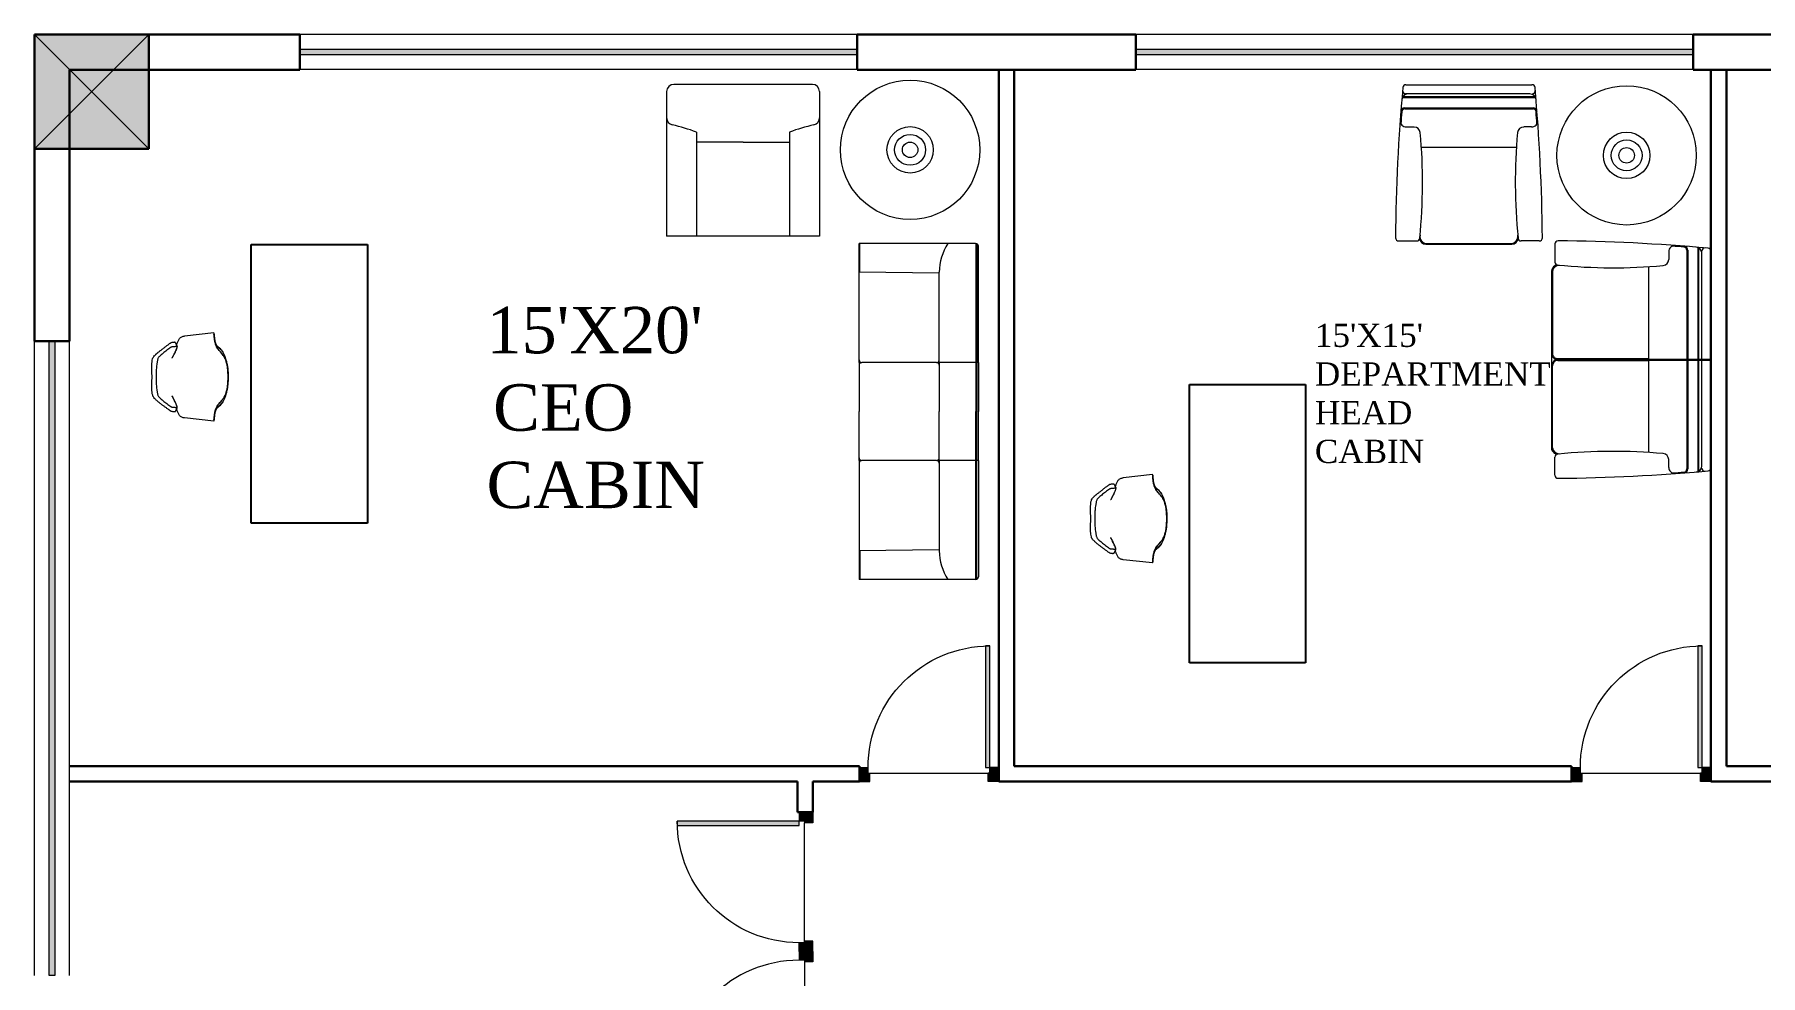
# Model space of a CAD drawing. Header units: inches. Extents: x 327481 to 195042051, y -335014 to 44773228.
# Drawn here: x 366060.3 to 366506.2, y -328958.7 to -328715.4 of the extents above; entities that cross this region are included whole.
import ezdxf

# ---------------------------------------------------------------- set-up
doc = ezdxf.new("R2010")
doc.units = ezdxf.units.IN
doc.header["$MEASUREMENT"] = 0
doc.layers.add('center', color=146, linetype='Continuous')
for name, color, linetype, lineweight in [('column 1', 146, 'Continuous', 30), ('DOOR', 47, 'Continuous', 9), ('furniture', 251, 'Continuous', 13), ('GLASS', 140, 'Continuous', 5), ('TEXT', 7, 'Continuous', 0), ('WALL', 12, 'Continuous', 30)]:
    doc.layers.add(name, color=color, linetype=linetype, lineweight=lineweight)
doc.styles.get("Standard").update_dxf_attribs({"font": 'times.ttf', "height": 12})

# ---------------------------------------------------------------- blocks, each defined once
blk = doc.blocks.new('COLUMN1')
at = {"layer": 'column 1'}
h = blk.add_hatch(color=256, dxfattribs=at)
h.paths.add_polyline_path([(1, 1), (0, 1), (0.5, 0.5)])
h.paths.add_polyline_path([(1, 1), (0.5, 0.5), (1, 0)])
h.paths.add_polyline_path([(0.5, 0.5), (0, 0), (1, 0)])
h.paths.add_polyline_path([(0.5, 0.5), (0, 1), (0, 0)])
at = {"layer": 'column 1', "lineweight": 0, "ltscale": 0.3}
for p, q in [((0, 1), (1, 0)), ((0, 0), (1, 1))]:
    blk.add_line(p, q, dxfattribs=at)
at = {"layer": 'column 1', "ltscale": 0.3}
for p, q in [((1, 1), (0, 1)), ((0, 1), (0, 0)), ((1, 0), (1, 1)), ((0, 0), (1, 0))]:
    blk.add_line(p, q, dxfattribs=at)
blk = doc.blocks.new('RTU')
at = {"layer": 'DOOR'}
for points in [[(2799511, -182811), (2799511, -182874), (2799551, -182874), (2799551, -182886), (2799611, -182886), (2799611, -182811)], [(2798637, -183716, 0.009156), (2798637, -183748), (2799511, -183748), (2799511, -183716)], [(2799611, -183811), (2799611, -183736), (2799551, -183736), (2799551, -183748), (2799511, -183748), (2799511, -183811)]]:
    blk.add_hatch(color=256, dxfattribs=at).paths.add_polyline_path(points)
at = {"layer": 'DOOR', "ltscale": 300}
for p, q in [((2799511, -182811), (2799511, -182874)), ((2799611, -182811), (2799511, -182811)), ((2799611, -182811), (2799611, -182886)), ((2799551, -182874), (2799511, -182874)), ((2799551, -182874), (2799551, -182886)), ((2799611, -182886), (2799551, -182886)), ((2799551, -182886), (2799551, -183736)), ((2798637, -183748), (2798637, -183716)), ((2798637, -183716), (2799511, -183716)), ((2799511, -183748), (2798637, -183748)), ((2799511, -183716), (2799511, -183748)), ((2799511, -183811), (2799511, -183748)), ((2799551, -183748), (2799511, -183748)), ((2799611, -183736), (2799551, -183736)), ((2799551, -183748), (2799551, -183736)), ((2799611, -183811), (2799611, -183736)), ((2799611, -183811), (2799511, -183811))]:
    blk.add_line(p, q, dxfattribs=at)
blk.add_arc((2799511, -183748), 874, 90, 180, dxfattribs=at)
blk = doc.blocks.new('A$C03532BEE')
for p, q in [((0, 0), (0, 1000)), ((0, 1000), (2400, 1000)), ((2400, 1000), (2400, 0)), ((2400, 0), (0, 0))]:
    blk.add_line(p, q)
blk = doc.blocks.new('wdegshd')
at = {"layer": 'furniture', "color": 0, "ltscale": 60}
for p, q in [((377491.68, -331231.45), (377491.67, -331231.44)), ((377472.77, -331242.87), (377473.6, -331235.29)), ((377475.35, -331232.98), (377476.14, -331233.34)), ((377493.03, -331232.98), (377492.25, -331233.33)), ((377495.6, -331242.87), (377494.77, -331235.29)), ((377478.18, -331244.95), (377478.18, -331244.95)), ((377491.09, -331244.17), (377491.09, -331244.17))]:
    blk.add_line(p, q, dxfattribs=at)
for points, start_tangent, end_tangent in [([(377475.67, -331231.31), (377475.85, -331231.03), (377476.29, -331230.43), (377476.72, -331229.85), (377477.14, -331229.28), (377477.59, -331228.71), (377478.09, -331228.12), (377478.67, -331227.53)], (0.567554, 0.823336), (0.714106, 0.700038)), ([(377491.67, -331231.44), (377490.89, -331230.45), (377490.5, -331229.96), (377490.1, -331229.47), (377489.7, -331229), (377489.48, -331228.77), (377489.24, -331228.57), (377488.96, -331228.42), (377488.66, -331228.33), (377488.35, -331228.27), (377488.03, -331228.22), (377487.71, -331228.16), (377487.4, -331228.11), (377486.76, -331228.03), (377486.12, -331227.98), (377485.48, -331227.94), (377484.19, -331227.92), (377482.91, -331227.94), (377482.27, -331227.98), (377481.62, -331228.03), (377480.99, -331228.11), (377480.67, -331228.16), (377480.35, -331228.21), (377480.04, -331228.27), (377479.72, -331228.33), (377479.42, -331228.42), (377479.15, -331228.57), (377478.9, -331228.77), (377478.68, -331229), (377478.28, -331229.47), (377477.89, -331229.96), (377477.5, -331230.45), (377476.71, -331231.44)], (-0.61302, 0.790067), (-0.61289, -0.790168)), ([(377478.67, -331227.53), (377479.07, -331227.22), (377479.47, -331227.05), (377480.2, -331226.9), (377480.55, -331226.87), (377480.93, -331226.85), (377481.72, -331226.84), (377482.53, -331226.85), (377483.35, -331226.87), (377484.19, -331226.88), (377485.02, -331226.87), (377485.85, -331226.85), (377486.65, -331226.84), (377487.45, -331226.85), (377487.82, -331226.87), (377488.18, -331226.9), (377488.9, -331227.04), (377489.3, -331227.22), (377489.71, -331227.53)], (0.714106, 0.700038), (0.720772, -0.693172)), ([(377489.71, -331227.53), (377489.95, -331227.76), (377490.08, -331227.9), (377490.21, -331228.04), (377490.33, -331228.19), (377490.45, -331228.34), (377490.68, -331228.64), (377490.91, -331228.94), (377491.14, -331229.24), (377491.37, -331229.54), (377491.61, -331229.83), (377492.08, -331230.42), (377492.54, -331231.03), (377492.72, -331231.31)], (-0.718759, 0.695259), (0.560085, -0.828435)), ([(377475.67, -331231.31), (377475.38, -331231.83), (377475.28, -331232.13), (377475.25, -331232.33), (377475.24, -331232.53), (377475.24, -331232.71), (377475.25, -331232.79), (377475.26, -331232.87), (377475.29, -331232.94), (377475.35, -331232.98)], (-0.525887, -0.850554), (0.914412, -0.404784)), ([(377476.14, -331233.34), (377476.34, -331233.37), (377476.57, -331233.32), (377476.86, -331233.23), (377477.16, -331233.1), (377477.77, -331232.83), (377478.33, -331232.55), (377478.59, -331232.42), (377478.82, -331232.3), (377479.02, -331232.2), (377479.17, -331232.11), (377479.28, -331232.04), (377479.34, -331231.99)], (0.909904, -0.414819), (0.603055, 0.797699)), ([(377479.34, -331231.99), (377479.33, -331232), (377479.3, -331232.02), (377479.27, -331232.05), (377479.21, -331232.08), (377479.15, -331232.11), (377479.07, -331232.15), (377478.89, -331232.25), (377478.67, -331232.37), (377478.44, -331232.49), (377478.18, -331232.62), (377477.91, -331232.74), (377477.63, -331232.87), (377477.34, -331233), (377477.05, -331233.13), (377476.77, -331233.23), (377476.54, -331233.3), (377476.44, -331233.31), (377476.36, -331233.31), (377476.26, -331233.27), (377476.22, -331233.18), (377476.23, -331233.06), (377476.25, -331232.93), (377476.27, -331232.8), (377476.29, -331232.67), (377476.31, -331232.42), (377476.32, -331232.3), (377476.33, -331232.19), (377476.34, -331232.08), (377476.38, -331231.94), (377476.5, -331231.74), (377476.72, -331231.43)], (-0.365768, -0.930706), (0.61971, 0.784831)), ([(377491.66, -331231.43), (377491.89, -331231.75), (377492, -331231.94), (377492.04, -331232.07), (377492.05, -331232.17), (377492.05, -331232.28), (377492.06, -331232.4), (377492.08, -331232.65), (377492.1, -331232.78), (377492.12, -331232.91), (377492.14, -331233.04), (377492.15, -331233.16), (377492.12, -331233.25), (377492.02, -331233.31), (377491.95, -331233.31), (377491.86, -331233.3), (377491.62, -331233.24), (377491.35, -331233.13), (377491.06, -331233.01), (377490.77, -331232.88), (377490.49, -331232.75), (377490.22, -331232.62), (377489.96, -331232.49), (377489.72, -331232.37), (377489.5, -331232.26), (377489.32, -331232.16), (377489.17, -331232.08), (377489.12, -331232.05), (377489.08, -331232.02), (377489.05, -331232), (377489.04, -331231.99)], (0.623819, -0.781569), (-0.415524, 0.909582)), ([(377492.25, -331233.33), (377491.81, -331233.32), (377491.52, -331233.23), (377491.22, -331233.1), (377490.61, -331232.83), (377490.05, -331232.55), (377489.79, -331232.42), (377489.56, -331232.3), (377489.36, -331232.19), (377489.21, -331232.11), (377489.1, -331232.04), (377489.07, -331232.02), (377489.04, -331231.99)], (-0.91292, -0.408139), (-0.575078, 0.818099)), ([(377493.03, -331232.98), (377493.09, -331232.94), (377493.12, -331232.87), (377493.14, -331232.79), (377493.15, -331232.71), (377493.14, -331232.53), (377493.13, -331232.33), (377493.11, -331232.13), (377493.01, -331231.83), (377492.72, -331231.31)], (0.914728, 0.40407), (-0.525718, 0.850659)), ([(377472.77, -331242.87), (377473.8, -331242.97), (377474.32, -331243.02), (377474.83, -331243.09), (377475.32, -331243.22), (377475.75, -331243.4), (377476.07, -331243.62), (377476.32, -331243.85), (377476.72, -331244.32), (377477.13, -331244.77), (377477.66, -331245.16), (377478.36, -331245.5), (377479.19, -331245.83), (377480.13, -331246.11), (377481.11, -331246.34), (377482.12, -331246.49), (377484.18, -331246.61), (377485.22, -331246.58), (377486.25, -331246.49), (377487.26, -331246.34), (377488.24, -331246.11), (377489.18, -331245.83), (377490.02, -331245.51), (377490.71, -331245.16), (377491.24, -331244.77), (377491.66, -331244.33), (377492.05, -331243.86), (377492.3, -331243.63), (377492.62, -331243.4), (377493.05, -331243.22), (377493.54, -331243.1), (377494.05, -331243.02), (377494.57, -331242.97), (377494.83, -331242.95), (377495.09, -331242.92), (377495.6, -331242.87)], (0.993409, -0.114622), (0.993702, 0.112056)), ([(377495.45, -331242.89), (377494.93, -331242.94), (377494.42, -331242.98), (377493.93, -331243.03), (377493.43, -331243.12), (377492.97, -331243.25), (377492.54, -331243.44), (377491.99, -331243.9), (377491.59, -331244.35), (377491.39, -331244.57), (377491.17, -331244.77), (377490.62, -331245.15), (377489.93, -331245.49), (377489.1, -331245.81), (377488.18, -331246.09), (377487.21, -331246.31), (377486.22, -331246.46), (377485.21, -331246.54), (377484.19, -331246.57), (377482.16, -331246.45), (377481.17, -331246.31), (377480.21, -331246.09), (377478.46, -331245.49), (377477.77, -331245.15), (377477.23, -331244.77), (377476.81, -331244.34), (377476.4, -331243.89), (377475.85, -331243.44), (377475.43, -331243.25), (377474.96, -331243.12), (377473.96, -331242.98), (377473.44, -331242.94), (377472.93, -331242.89)], (-0.994692, -0.102895), (-0.994633, 0.103465)), ([(377473.21, -331242.89), (377473.68, -331242.93), (377474.16, -331242.98), (377474.63, -331243.05), (377475.09, -331243.13), (377475.95, -331243.37), (377476.63, -331243.67), (377477.13, -331244.02), (377477.56, -331244.4), (377478.05, -331244.84), (377478.64, -331245.3), (377479.4, -331245.73), (377480.29, -331246.07), (377481.25, -331246.3), (377482.23, -331246.43), (377483.21, -331246.5), (377484.19, -331246.52), (377485.17, -331246.5), (377486.15, -331246.43), (377487.13, -331246.3), (377488.09, -331246.07), (377488.99, -331245.73), (377489.75, -331245.3), (377490.84, -331244.4), (377491.27, -331244.02), (377491.75, -331243.67), (377492.43, -331243.37), (377493.29, -331243.14), (377493.75, -331243.05), (377494.22, -331242.98), (377494.7, -331242.93), (377495.18, -331242.89)], (0.99536, -0.09622), (0.995303, 0.096811)), ([(377478.18, -331244.95), (377477.68, -331244.51), (377477.23, -331244.1), (377476.74, -331243.73), (377476.43, -331243.56), (377476.05, -331243.4), (377475.14, -331243.14), (377474.66, -331243.06), (377474.18, -331242.99), (377473.69, -331242.93), (377473.21, -331242.89)], (-0.769579, 0.638552), (-0.995559, 0.09414)), ([(377491.09, -331244.17), (377490.59, -331244.63), (377489.98, -331245.13), (377489.23, -331245.62), (377488.3, -331246.01), (377487.27, -331246.27), (377486.19, -331246.43), (377485.1, -331246.5), (377484, -331246.52), (377482.9, -331246.48), (377481.81, -331246.39), (377480.75, -331246.19), (377479.74, -331245.88), (377478.87, -331245.45), (377478.18, -331244.95)], (-0.74436, -0.667779), (-0.770087, 0.637939)), ([(377495.18, -331242.89), (377494.82, -331242.92), (377494.46, -331242.96), (377493.75, -331243.05), (377493.04, -331243.19), (377492.39, -331243.39), (377491.84, -331243.63), (377491.43, -331243.89), (377491.09, -331244.17)], (-0.995527, -0.094482), (-0.745734, -0.666244))]:
    blk.add_spline(points, degree=3, dxfattribs=dict(at, start_tangent=start_tangent, end_tangent=end_tangent))
for points, knots in [([(377473.6, -331235.29), (377473.61, -331235.17), (377473.65, -331234.91), (377473.76, -331234.54), (377474.03, -331234.1), (377474.47, -331233.83), (377474.91, -331233.62), (377475.24, -331233.48), (377475.58, -331233.35), (377475.81, -331233.27), (377475.92, -331233.24)], [32.043722, 32.043722, 32.043722, 32.043722, 33.546817, 35.092186, 36.595024, 39.506953, 40.950714, 42.383982, 43.811127, 45.22017, 45.22017, 45.22017, 45.22017]), ([(377492.47, -331233.23), (377492.58, -331233.27), (377492.81, -331233.35), (377493.14, -331233.48), (377493.48, -331233.63), (377493.81, -331233.79), (377494.13, -331233.97), (377494.41, -331234.23), (377494.61, -331234.56), (377494.72, -331234.92), (377494.76, -331235.17), (377494.77, -331235.29)], [0, 0, 0, 0, 1.409918, 2.836687, 4.269548, 5.713059, 7.168595, 8.638156, 10.142051, 11.687237, 13.11934, 13.11934, 13.11934, 13.11934])]:
    blk.add_open_spline(points, degree=3, knots=knots, dxfattribs=at)
blk = doc.blocks.new('hfj')
at = {"color": 0, "ltscale": 60}
for p, q in [((377614.64, -325417.24), (377670.63, -325417.24)), ((377642.52, -325420.34), (377642.52, -325417.24)), ((377642.76, -325420.34), (377642.76, -325417.24)), ((377671.65, -325420.58), (377613.7, -325420.58)), ((377671.45, -325420.34), (377613.82, -325420.34)), ((377670.11, -325419.61), (377614.57, -325419.61)), ((377642.52, -325423.23), (377642.52, -325420.58)), ((377642.76, -325423.23), (377642.76, -325420.58)), ((377614.36, -325423.23), (377670.91, -325423.23)), ((377614.36, -325423.47), (377670.91, -325423.47)), ((377642.52, -325433.39), (377642.52, -325423.47)), ((377642.76, -325433.39), (377642.76, -325423.47)), ((377614.75, -325428.15), (377616.76, -325428.15)), ((377670.52, -325428.15), (377668.51, -325428.15)), ((377618.64, -325433.39), (377666.64, -325433.39)), ((377642.4, -325456.84), (377642.4, -325433.39)), ((377642.64, -325456.84), (377642.64, -325433.39)), ((377642.87, -325456.84), (377642.87, -325433.39)), ((377612.75, -325457.55), (377617.42, -325457.55)), ((377672.52, -325457.55), (377667.85, -325457.55)), ((377619.81, -325458.19), (377641.04, -325458.19)), ((377619.81, -325458.43), (377665.47, -325458.43)), ((377665.47, -325458.19), (377644.23, -325458.19))]:
    blk.add_line(p, q, dxfattribs=at)
for centre, radius, start, end in [((377614.64, -325418.04), 0.796, 90, 174.8556), ((377670.63, -325418.04), 0.796, 5.1444, 90), ((378085.1, -325460.39), 473.16, 174.8556, 179.5579), ((377615.16, -325421.2), 1.59, 90, 175.232), ((377614.57, -325418.81), 0.796, 174.9493, 270), ((377670.11, -325421.2), 1.59, 4.768, 90), ((377670.7, -325418.81), 0.796, 270, 5.0507), ((377200.17, -325460.39), 473.16, 0.4421, 5.1444), ((377614.75, -325426.56), 1.59, 175.8854, 270), ((377614.36, -325424.27), 1.03, 90, 175.6114), ((378085.1, -325460.39), 472.92, 175.6114, 175.9872), ((377614.36, -325424.27), 0.796, 90, 175.6114), ((377670.52, -325426.56), 1.59, 270, 4.1146), ((377670.91, -325424.27), 1.03, 4.3886, 90), ((377670.91, -325424.27), 0.796, 4.3886, 90), ((377200.17, -325460.39), 472.92, 4.0128, 4.3886), ((377616.76, -325429.74), 1.59, 5.069, 90), ((377473.5, -325442.45), 145.41, 354.3567, 5.069), ((377811.77, -325442.45), 145.41, 174.931, 185.6433), ((377668.51, -325429.74), 1.59, 90, 174.931), ((377612.75, -325456.75), 0.796, 179.5579, 270), ((377617.42, -325456.75), 0.796, 270, 0), ((377619.81, -325456.84), 1.59, 180, 270), ((377620.15, -325456.31), 1.91, 184.8163, 259.7159), ((377641.04, -325456.84), 1.59, 270, 0), ((377641.04, -325456.84), 1.35, 270, 0), ((377644.23, -325456.84), 1.59, 180, 270), ((377644.23, -325456.84), 1.35, 180, 270), ((377665.12, -325456.31), 1.91, 280.2841, 355.1837), ((377665.47, -325456.84), 1.59, 270, 0), ((377667.85, -325456.75), 0.796, 180, 270), ((377672.52, -325456.75), 0.796, 270, 0.4421)]:
    blk.add_arc(centre, radius, start, end, dxfattribs=at)
blk = doc.blocks.new('drgfdh')
at = {"color": 0, "ltscale": 60}
for p, q in [((374402.25, -325484.46), (374367.71, -325484.46)), ((374402.04, -325484.22), (374367.84, -325484.22)), ((374400.7, -325483.48), (374368.59, -325483.48)), ((374368.66, -325481.12), (374401.23, -325481.12)), ((374368.38, -325487.12), (374401.51, -325487.12)), ((374368.38, -325487.36), (374401.51, -325487.36)), ((374368.76, -325492.04), (374370.78, -325492.04)), ((374401.12, -325492.04), (374399.1, -325492.04)), ((374372.66, -325497.29), (374397.22, -325497.29)), ((374366.76, -325521.49), (374371.44, -325521.49)), ((374373.83, -325522.13), (374396.05, -325522.13)), ((374373.83, -325522.37), (374396.05, -325522.37)), ((374403.12, -325521.49), (374398.44, -325521.49))]:
    blk.add_line(p, q, dxfattribs=at)
for centre, radius, start, end in [((374839.93, -325524.34), 473.97, 174.8556, 179.5579), ((374369.18, -325485.08), 1.59, 90, 175.232), ((374368.59, -325482.69), 0.797, 174.9493, 270), ((374368.66, -325481.92), 0.797, 90, 174.8556), ((374400.7, -325485.08), 1.59, 4.768, 90), ((374401.23, -325481.92), 0.797, 5.1444, 90), ((374401.29, -325482.69), 0.797, 270, 5.0507), ((373929.96, -325524.34), 473.97, 0.4421, 5.1444), ((374368.38, -325488.15), 1.04, 90, 175.6114), ((374839.93, -325524.34), 473.73, 175.6114, 175.9872), ((374368.38, -325488.15), 0.797, 90, 175.6114), ((374401.51, -325488.15), 1.04, 4.3886, 90), ((374401.51, -325488.15), 0.797, 4.3886, 90), ((373929.96, -325524.34), 473.73, 4.0128, 4.3886), ((374368.76, -325490.45), 1.59, 175.8854, 270), ((374370.78, -325493.64), 1.59, 5.069, 90), ((374227.28, -325506.37), 145.67, 354.3567, 5.069), ((374542.6, -325506.37), 145.67, 174.931, 185.6433), ((374399.1, -325493.64), 1.59, 90, 174.931), ((374401.12, -325490.45), 1.59, 270, 4.1146), ((374374.16, -325520.29), 1.87, 172.1687, 259.9743), ((374395.72, -325520.29), 1.87, 280.0257, 7.8313), ((374366.76, -325520.69), 0.797, 179.5579, 270), ((374371.44, -325520.69), 0.797, 270, 0), ((374373.83, -325520.78), 1.59, 180, 270), ((374396.05, -325520.78), 1.59, 270, 0), ((374398.44, -325520.69), 0.797, 180, 270), ((374403.12, -325520.69), 0.797, 270, 0.4421)]:
    blk.add_arc(centre, radius, start, end, dxfattribs=at)
blk = doc.blocks.new('standing table')
at = {"layer": 'furniture', "lineweight": 0}
for radius in [18, 6, 4, 2]:
    blk.add_circle((368044.87, -328685.28), radius, dxfattribs=at)
blk = doc.blocks.new('dtjmh')
at = {"color": 0, "ltscale": 60}
for p, q in [((396299.35, -320697.68), (396299.35, -320727.81)), ((396299.36, -320697.64), (396342.78, -320697.64)), ((396299.41, -320697.41), (396342.78, -320697.41)), ((396330.13, -320696.97), (396300.06, -320696.97)), ((396330.13, -320696.97), (396330.13, -320707.08)), ((396330.13, -320696.97), (396330.13, -320707.08)), ((396330.13, -320696.97), (396342.78, -320696.97)), ((396355.43, -320696.97), (396342.78, -320696.97)), ((396386.15, -320697.41), (396342.78, -320697.41)), ((396386.2, -320697.64), (396342.78, -320697.64)), ((396355.43, -320696.97), (396385.49, -320696.97)), ((396355.43, -320696.97), (396355.43, -320707.08)), ((396355.43, -320696.97), (396355.43, -320707.08)), ((396386.2, -320697.68), (396386.2, -320727.81)), ((396307.04, -320707.08), (396306.78, -320727.81)), ((396330.13, -320707.08), (396306.78, -320707.08)), ((396330.13, -320707.08), (396342.78, -320707.08)), ((396330.13, -320707.79), (396330.13, -320727.1)), ((396330.13, -320707.79), (396330.13, -320727.1)), ((396355.43, -320707.08), (396342.78, -320707.08)), ((396355.43, -320707.08), (396378.78, -320707.08)), ((396355.43, -320707.79), (396355.43, -320727.1)), ((396355.43, -320707.79), (396355.43, -320727.1)), ((396378.51, -320707.08), (396378.78, -320727.81)), ((396306.78, -320727.63), (396299.35, -320727.63)), ((396330.13, -320727.81), (396299.35, -320727.81)), ((396330.13, -320727.81), (396342.78, -320727.81)), ((396355.43, -320727.81), (396342.78, -320727.81)), ((396355.43, -320727.81), (396386.2, -320727.81)), ((396378.78, -320727.63), (396386.2, -320727.63))]:
    blk.add_line(p, q, dxfattribs=at)
for centre, radius, start, end in [((396300.06, -320697.68), 0.709, 90, 180), ((396385.49, -320697.68), 0.709, 0, 90), ((396307.01, -320692.69), 14.39, 237.8397, 269.0592), ((396329.42, -320707.79), 0.709, 0, 90), ((396329.42, -320707.79), 0.709, 0, 90), ((396330.83, -320707.79), 0.709, 90, 180), ((396330.83, -320707.79), 0.709, 90, 180), ((396354.72, -320707.79), 0.709, 0, 90), ((396354.72, -320707.79), 0.709, 0, 90), ((396356.14, -320707.79), 0.709, 90, 180), ((396356.14, -320707.79), 0.709, 90, 180), ((396378.54, -320692.69), 14.39, 270.9408, 302.1603), ((396329.42, -320727.1), 0.709, 270, 0), ((396329.42, -320727.1), 0.709, 270, 0), ((396330.83, -320727.1), 0.709, 180, 270), ((396330.83, -320727.1), 0.709, 180, 270), ((396354.72, -320727.1), 0.709, 270, 0), ((396354.72, -320727.1), 0.709, 270, 0), ((396356.14, -320727.1), 0.709, 180, 270), ((396356.14, -320727.1), 0.709, 180, 270)]:
    blk.add_arc(centre, radius, start, end, dxfattribs=at)
blk = doc.blocks.new('dfdsgh')
at = {"color": 0, "ltscale": 60}
for p, q in [((393597.48, -320137), (393561.7, -320137)), ((393559.84, -320138.85), (393559.84, -320176.22)), ((393599.34, -320138.85), (393599.34, -320176.22)), ((393567.59, -320149.34), (393567.59, -320176.22)), ((393591.59, -320149.34), (393591.59, -320176.22)), ((393579.59, -320151.96), (393567.59, -320151.96)), ((393579.59, -320151.96), (393591.59, -320151.96)), ((393599.34, -320176.22), (393559.84, -320176.22))]:
    blk.add_line(p, q, dxfattribs=at)
for centre, radius, start, end in [((393561.7, -320138.85), 1.86, 90, 180), ((393597.48, -320138.85), 1.86, 0, 90), ((393561.7, -320145.65), 1.86, 180, 257.4913), ((393551.23, -320192.84), 46.48, 69.3925, 77.4913), ((393607.94, -320192.84), 46.48, 102.4983, 110.6075), ((393597.48, -320145.65), 1.86, 282.4983, 0)]:
    blk.add_arc(centre, radius, start, end, dxfattribs=at)

msp = doc.modelspace()

# ---------------------------------------------------------------- hatches: boundary and pattern name
at = {"layer": 'GLASS'}
for points in [[(366128.872, -328719.202), (366128.872, -328720.702), (366272.872, -328720.702), (366272.872, -328719.202)], [(366344.872, -328719.202), (366344.872, -328720.702), (366488.872, -328720.702), (366488.872, -328719.202)], [(366064.108, -328958.663), (366065.608, -328958.663), (366065.608, -328794.663), (366064.108, -328794.663)]]:
    msp.add_hatch(color=256, dxfattribs=at).paths.add_polyline_path(points)

# ---------------------------------------------------------------- linework, layer by layer
at = {"layer": 'furniture'}
for p, q in [((366272.872, -328715.422), (366128.872, -328715.422)), ((366488.872, -328715.422), (366344.872, -328715.422)), ((366272.872, -328724.482), (366128.872, -328724.482)), ((366488.872, -328724.482), (366344.872, -328724.482)), ((366060.328, -328958.663), (366060.328, -328794.663)), ((366069.388, -328958.663), (366069.388, -328794.663))]:
    msp.add_line(p, q, dxfattribs=at)
at = {"layer": 'GLASS'}
for points in [[(366128.872, -328719.202), (366272.872, -328719.202)], [(366272.872, -328720.702), (366128.872, -328720.702)], [(366344.872, -328719.202), (366488.872, -328719.202)], [(366488.872, -328720.702), (366344.872, -328720.702)]]:
    msp.add_lwpolyline(points, dxfattribs=at)
msp.add_lwpolyline([(366064.108, -328794.663), (366065.608, -328794.663), (366065.608, -328958.663), (366064.108, -328958.663)], close=True, dxfattribs=at)
at = {"layer": 'WALL'}
for p, q in [((366128.872, -328715.422), (366089.871, -328715.422)), ((366089.872, -328724.52), (366089.871, -328715.422)), ((366128.872, -328724.52), (366128.872, -328715.422)), ((366344.872, -328715.422), (366272.872, -328715.422)), ((366272.872, -328724.52), (366272.872, -328715.422)), ((366344.872, -328724.52), (366344.872, -328715.422)), ((366537.766, -328715.422), (366488.872, -328715.422)), ((366488.872, -328724.52), (366488.872, -328715.422)), ((366069.328, -328724.52), (366069.328, -328794.663)), ((366128.872, -328724.52), (366069.328, -328724.52)), ((366344.872, -328724.52), (366272.872, -328724.52)), ((366309.427, -328724.52), (366309.427, -328908.52)), ((366313.427, -328724.52), (366313.427, -328904.52)), ((366537.766, -328724.52), (366488.872, -328724.52)), ((366493.427, -328724.52), (366493.427, -328908.52)), ((366497.427, -328724.52), (366497.427, -328904.52)), ((366060.328, -328744.965), (366060.328, -328794.663)), ((366069.328, -328744.965), (366060.328, -328744.965)), ((366069.328, -328794.663), (366060.328, -328794.663)), ((366273.427, -328904.52), (366069.388, -328904.52)), ((366273.427, -328908.52), (366273.427, -328904.52)), ((366457.427, -328904.52), (366313.427, -328904.52)), ((366457.427, -328908.52), (366457.427, -328904.52)), ((366641.427, -328904.52), (366497.427, -328904.52)), ((366257.427, -328908.52), (366069.388, -328908.52)), ((366257.427, -328908.52), (366257.427, -328916.45)), ((366261.427, -328908.52), (366261.427, -328916.45)), ((366273.427, -328908.52), (366261.427, -328908.52)), ((366457.427, -328908.52), (366309.427, -328908.52)), ((366641.427, -328908.52), (366493.427, -328908.52)), ((366261.427, -328916.45), (366257.427, -328916.45))]:
    msp.add_line(p, q, dxfattribs=at)

# ---------------------------------------------------------------- block references
at = {"xscale": 0.03, "yscale": 0.03, "zscale": 0.03, "rotation": 90}
for p in [(366146.316, -328841.731), (366388.702, -328877.874)]:
    msp.add_blockref('A$C03532BEE', p, dxfattribs=at)
at = {"layer": 'center', "xscale": 29.5434782608645, "yscale": 29.5434782608645, "zscale": 39.3913043478359, "rotation": 90}
msp.add_blockref('COLUMN1', (366089.872, -328744.965), dxfattribs=at)
at = {"layer": 'DOOR', "xscale": -0.03599999996367842, "yscale": 0.03599999996367842, "zscale": 0.03599999995395007}
for p, rotation in [((359692.221, -228122.535), 90), ((359876.221, -228122.535), 90), ((265475.442, -335533.656), 180)]:
    msp.add_blockref('RTU', p, dxfattribs=dict(at, rotation=rotation))
at = {"layer": 'DOOR', "xscale": 0.03599999996367842, "yscale": 0.03599999996367842, "zscale": 0.03599999996367842}
msp.add_blockref('RTU', (265475.442, -322371.244), dxfattribs=at)
at = {"layer": 'furniture', "lineweight": 0}
for name, p in [('dfdsgh', (-27336.203, -8591.322)), ('standing table', (-1758.34, -59.955)), ('drgfdh', (-7954.046, -3247.291)), ('standing table', (-1573.231, -61.389))]:
    msp.add_blockref(name, p, dxfattribs=at)
for name, p, rotation in [('dtjmh', (687001.141, 67529.904), 270), ('hfj', (691910.671, 48843.187), 270), ('wdegshd', (34863.804, -706288.141), 90), ('wdegshd', (35106.312, -706324.779), 90)]:
    msp.add_blockref(name, p, dxfattribs=dict(at, rotation=rotation))

# ---------------------------------------------------------------- texts
at = {"layer": 'TEXT', "color": 0, "width": 37.42754, "attachment_point": 1}
for s, insert, char_height in [("15'X20'\\P{\\W0.374023; }CEO \\PCABIN", (366177.103, -328785.823), 12), ("15'X15'\\PDEPARTMENT HEAD CABIN", (366391.107, -328790.175), 6)]:
    msp.add_mtext(s, dxfattribs=dict(at, insert=insert, char_height=char_height))

doc.saveas('drawing.dxf')
